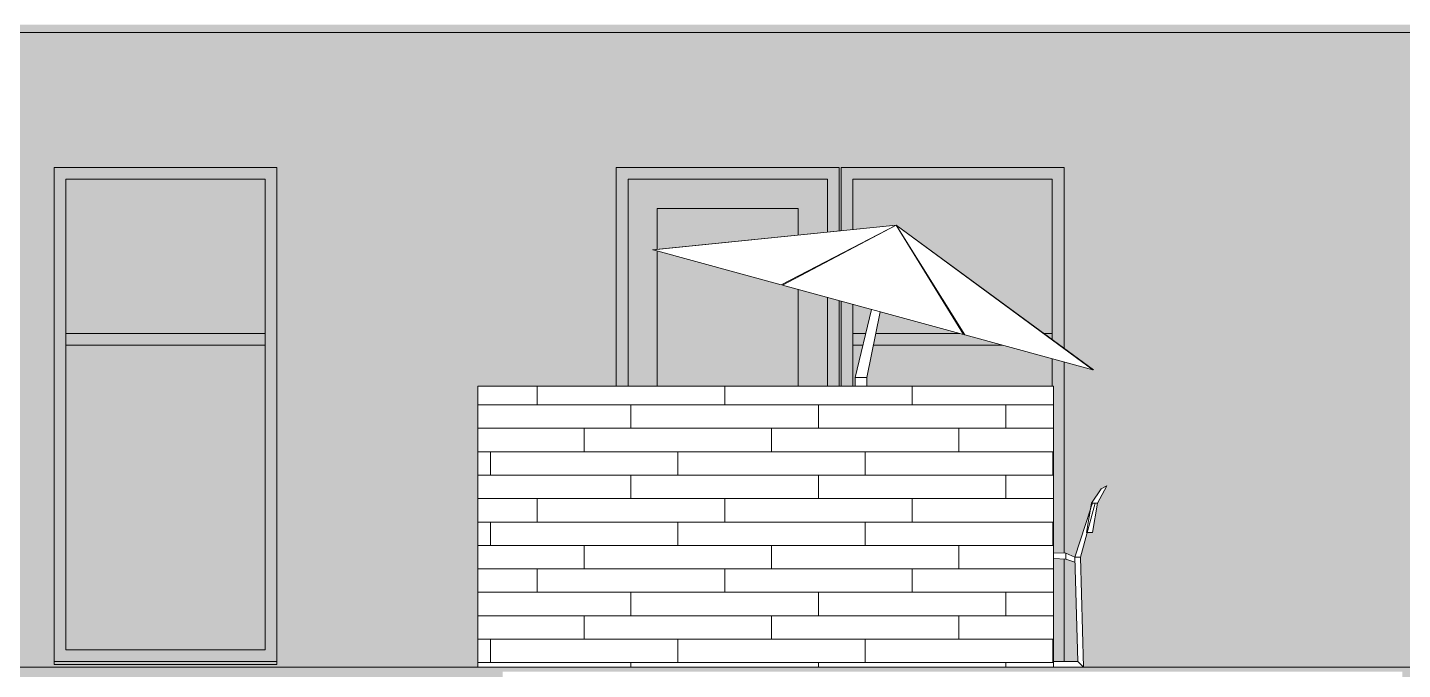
# Model space of a CAD drawing. Header units: inches. Extents: x 1814 to 6957, y -360 to 681.
# Drawn here: x 6296.7 to 6531.4, y -0.4 to 109.2 of the extents above; entities that cross this region are included whole.
import ezdxf

# ---------------------------------------------------------------- set-up
doc = ezdxf.new("R2010")
doc.units = ezdxf.units.IN
doc.header["$MEASUREMENT"] = 0
doc.linetypes.add('Aligning Line 1_8_', pattern=[0.25, 0.125, -0.125])
doc.linetypes.add('Grid Line 1_2_', pattern=[0.875, 0.5, -0.125, 0.125, -0.125])
for name, color, linetype, lineweight in [('0-7', 50, 'Continuous', 5), ('A-CLNG', 13, 'Continuous', 13), ('A-CLNG-3', 13, 'Continuous', 5), ('A-FLOR-LEVL-1', 51, 'Grid Line 1_2_', 9), ('A-GLAZ', 151, 'Continuous', 13), ('A-WALL', 113, 'Continuous', 13), ('A-WALL-PATT-2', 251, 'Continuous', 9), ('G-ANNO-SYMB', 111, 'Aligning Line 1_8_', 9), ('G-ANNO-SYMB-2', 147, 'Aligning Line 1_8_', 9), ('G-IMPT', 8, 'Continuous', 9), ('L-SITE', 91, 'Continuous', 9)]:
    doc.layers.add(name, color=color, linetype=linetype, lineweight=lineweight)
pattern_1 = [(0, (6375.676, 0.8), (0, 4), []), (90, (6375.676, 0.8), (-8, 8), [4, -28]), (90, (6391.676, 4.8), (-8, 8), [4, -28])]

# ---------------------------------------------------------------- blocks, each defined once
blk = doc.blocks.new('CTR - 2nd Phase_rvt-2-SECTION _ CENTER LOOKING EAST')
at = {"layer": 'A-FLOR-LEVL-1'}
blk.add_line((-4168.71, 0), (-1814.21, 0), dxfattribs=at)
blk = doc.blocks.new('CTR - 1st Phase - Common Walls_rvt-2-SECTION _ CENTER LOOKING EAST')
at = {"layer": 'A-FLOR-LEVL-1'}
blk.add_line((-4168.71, 0), (-1814.21, 0), dxfattribs=at)
at = {"layer": 'G-ANNO-SYMB-2'}
blk.add_line((-1910.94, 0), (-4072.05, 0), dxfattribs=at)
blk = doc.blocks.new('CTR - 1st Phase -Stairs _ Elevators_rvt-2-SECTION _ CENTER LOOKING EAST')
at = {"layer": 'A-FLOR-LEVL-1'}
blk.add_line((-4168.71, 0), (-1814.21, 0), dxfattribs=at)
blk = doc.blocks.new('Outdoor Table01 - 02ZUTB01_dwg-V63-SECTION _ CENTER LOOKING EAST')
at = {"layer": 'G-IMPT'}
for p, q in [((-2301.97, 75.5), (-2343.54, 71.29)), ((-2301.97, 75.5), (-2343.54, 71.29)), ((-2301.97, 75.5), (-2343.43, 71.26)), ((-2301.97, 75.5), (-2321.6, 65.31)), ((-2321.35, 65.24), (-2301.97, 75.5)), ((-2301.97, 75.5), (-2290.48, 56.82)), ((-2301.97, 75.5), (-2268.29, 50.77)), ((-2301.97, 75.5), (-2268.29, 50.77)), ((-2301.97, 75.5), (-2290.22, 56.75)), ((-2301.97, 75.5), (-2268.39, 50.8)), ((-2343.43, 71.26), (-2321.6, 65.31)), ((-2321.35, 65.24), (-2290.48, 56.82)), ((-2308.97, 49.5), (-2306.18, 61.1)), ((-2306.97, 49.5), (-2304.72, 60.7)), ((-2290.22, 56.75), (-2268.39, 50.8)), ((-2308.97, 48), (-2308.97, 49.5)), ((-2308.97, 49.5), (-2306.97, 49.5)), ((-2306.97, 48), (-2306.97, 49.5)), ((-2265.98, 31), (-2267.6, 28)), ((-2266.98, 30.5), (-2265.98, 31)), ((-2266.98, 30.5), (-2268.6, 28)), ((-2271.47, 18.83), (-2268.74, 27.15)), ((-2270.47, 18.83), (-2267.97, 28)), ((-2268.6, 28), (-2269.47, 23)), ((-2268.72, 27.21), (-2268.47, 28)), ((-2268.47, 28), (-2268.6, 28)), ((-2268.47, 28), (-2267.97, 28)), ((-2267.6, 28), (-2268.47, 23)), ((-2267.6, 28), (-2267.97, 28)), ((-2269.41, 23), (-2269.47, 23)), ((-2268.47, 23), (-2269.33, 23)), ((-2275.12, 19.57), (-2272.97, 19.48)), ((-2272.97, 19.48), (-2271.47, 18.83)), ((-2272.97, 18.48), (-2272.97, 19.48)), ((-2270.97, 1), (-2271.47, 18.83)), ((-2270.47, 18.83), (-2271.47, 18.83)), ((-2269.97, 0), (-2270.47, 18.83)), ((-2272.97, 18.48), (-2275.12, 18.57)), ((-2271.44, 17.98), (-2272.97, 18.48)), ((-2275.12, 1), (-2270.97, 1)), ((-2270.97, 1), (-2269.97, 0)), ((-2275.12, 0), (-2269.97, 0))]:
    blk.add_line(p, q, dxfattribs=at)
blk = doc.blocks.new('Outdoor Table01 - Outdoor Table01-V64-SECTION _ CENTER LOOKING EAST')
blk.add_blockref('Outdoor Table01 - 02ZUTB01_dwg-V63-SECTION _ CENTER LOOKING EAST', (0, 0))
blk = doc.blocks.new('_THE_ WINDOW _ DOOR - Door - 1st Floor-V71-SECTION _ CENTER LOOKING EAST')
at = {"layer": 'A-GLAZ'}
h = blk.add_hatch(color=256, dxfattribs=at)
h.paths.add_polyline_path([(-2347.74, 48), (-2347.74, 83.37), (-2313.71, 83.37), (-2313.71, 74.3), (-2311.71, 74.5), (-2311.71, 85.37), (-2349.74, 85.37), (-2349.74, 48), (-2348.6, 48)], flags=0)
h.paths.add_polyline_path([(-2313.71, 48), (-2311.71, 48), (-2311.71, 62.61), (-2313.71, 63.16), (-2313.71, 56.82)], flags=0)
h.paths.add_polyline_path([(-2313.71, 69.28), (-2311.71, 70.34), (-2311.71, 70.44), (-2313.71, 69.4)], flags=0)
h = blk.add_hatch(color=256, dxfattribs=at)
h.paths.add_polyline_path([(-2342.74, 48), (-2342.74, 71.07), (-2343.43, 71.26), (-2342.74, 71.33), (-2342.74, 78.37), (-2318.71, 78.37), (-2318.71, 73.79), (-2313.71, 74.3), (-2313.71, 83.37), (-2347.74, 83.37), (-2347.74, 48), (-2345.39, 48)], flags=0)
h.paths.add_polyline_path([(-2316.06, 48), (-2313.71, 48), (-2313.71, 63.16), (-2318.71, 64.52), (-2318.71, 48), (-2316.15, 48)], flags=0)
h.paths.add_polyline_path([(-2318.71, 66.63), (-2313.71, 69.28), (-2313.71, 69.4), (-2318.71, 66.81)], flags=0)
h = blk.add_hatch(color=256, dxfattribs=at)
h.paths.add_polyline_path([(-2318.71, 48), (-2318.71, 64.52), (-2321.35, 65.24), (-2318.71, 66.63), (-2318.71, 66.81), (-2321.6, 65.31), (-2342.74, 71.07), (-2342.74, 48), (-2321.35, 48)], flags=0)
h.paths.add_polyline_path([(-2342.74, 71.33), (-2318.71, 73.79), (-2318.71, 78.37), (-2342.74, 78.37), (-2342.74, 75.5)], flags=0)
for p, q in [((-2311.71, 85.37), (-2349.74, 85.37)), ((-2349.74, 85.37), (-2349.74, 48)), ((-2311.71, 74.5), (-2311.71, 85.37)), ((-2347.74, 48), (-2347.74, 83.37)), ((-2347.74, 83.37), (-2313.71, 83.37)), ((-2313.71, 83.37), (-2313.71, 74.3)), ((-2342.74, 71.33), (-2342.74, 78.37)), ((-2342.74, 78.37), (-2318.71, 78.37)), ((-2318.71, 78.37), (-2318.71, 73.79)), ((-2342.74, 48), (-2342.74, 71.07)), ((-2311.71, 70.34), (-2311.71, 70.44)), ((-2313.71, 69.4), (-2313.71, 69.28)), ((-2318.71, 66.81), (-2318.71, 66.63)), ((-2318.71, 64.52), (-2318.71, 48)), ((-2313.71, 63.16), (-2313.71, 48)), ((-2311.71, 48), (-2311.71, 62.61))]:
    blk.add_line(p, q, dxfattribs=at)
blk = doc.blocks.new('_THE_ WINDOW _ DOOR - Window - 1st Floor-V72-SECTION _ CENTER LOOKING EAST')
at = {"layer": 'A-GLAZ'}
h = blk.add_hatch(color=256, dxfattribs=at)
h.paths.add_polyline_path([(-2275.12, 1), (-2273.31, 1), (-2273.31, 18.49), (-2275.12, 18.57), (-2275.12, 2.81)], flags=0)
h.paths.add_polyline_path([(-2273.31, 19.49), (-2273.31, 52.14), (-2275.31, 52.68), (-2275.31, 48), (-2275.12, 48), (-2275.12, 19.57), (-2273.76, 19.51)], flags=0)
h.paths.add_polyline_path([(-2309.34, 48), (-2309.34, 61.96), (-2311.34, 62.51), (-2311.34, 48), (-2310.2, 48)], flags=0)
h.paths.add_polyline_path([(-2273.31, 54.42), (-2273.31, 85.37), (-2311.34, 85.37), (-2311.34, 74.54), (-2309.34, 74.75), (-2309.34, 83.37), (-2275.31, 83.37), (-2275.31, 55.89), (-2274.63, 55.39)], flags=0)
h.paths.add_polyline_path([(-2311.34, 70.54), (-2309.34, 71.6), (-2309.34, 71.67), (-2311.34, 70.64)], flags=0)
h = blk.add_hatch(color=256, dxfattribs=at)
h.paths.add_polyline_path([(-2308.97, 48), (-2308.97, 49.5), (-2307.65, 55), (-2309.34, 55), (-2309.34, 48)], flags=0)
h.paths.add_polyline_path([(-2282.38, 48), (-2275.31, 48), (-2275.31, 52.68), (-2283.81, 55), (-2305.87, 55), (-2306.97, 49.5), (-2306.97, 48), (-2284.74, 48)], flags=0)
h.paths.add_polyline_path([(-2276.82, 57), (-2275.31, 57), (-2275.31, 83.37), (-2309.34, 83.37), (-2309.34, 74.75), (-2301.97, 75.5), (-2282.38, 61.09)], flags=0)
h.paths.add_polyline_path([(-2290.38, 57), (-2301.35, 74.5), (-2290.59, 57), (-2290.48, 57)], flags=0)
h.paths.add_polyline_path([(-2309.34, 57), (-2307.17, 57), (-2306.18, 61.1), (-2309.34, 61.96)], flags=0)
h.paths.add_polyline_path([(-2305.47, 57), (-2291.14, 57), (-2304.72, 60.7)], flags=0)
h.paths.add_polyline_path([(-2309.34, 71.6), (-2303.89, 74.5), (-2309.34, 71.67)], flags=0)
h = blk.add_hatch(color=256, dxfattribs=at)
h.paths.add_polyline_path([(-2309.34, 55), (-2307.65, 55), (-2307.17, 57), (-2309.34, 57), (-2309.34, 56.82)], flags=0)
h.paths.add_polyline_path([(-2283.81, 55), (-2290.22, 56.75), (-2289.13, 55)], flags=0)
h.paths.add_polyline_path([(-2289.13, 55), (-2290.38, 57), (-2290.59, 57), (-2290.48, 56.82), (-2291.14, 57), (-2305.47, 57), (-2305.87, 55), (-2290.48, 55)], flags=0)
h.paths.add_polyline_path([(-2275.31, 55.89), (-2275.31, 57), (-2276.82, 57)], flags=0)
for p, q in [((-2311.34, 85.37), (-2311.34, 74.54)), ((-2273.31, 85.37), (-2311.34, 85.37)), ((-2273.31, 54.42), (-2273.31, 85.37)), ((-2309.34, 83.37), (-2275.31, 83.37)), ((-2309.34, 74.75), (-2309.34, 83.37)), ((-2275.31, 83.37), (-2275.31, 55.89)), ((-2311.34, 70.64), (-2311.34, 70.54)), ((-2309.34, 71.6), (-2309.34, 71.67)), ((-2311.34, 62.51), (-2311.34, 48)), ((-2309.34, 48), (-2309.34, 61.96)), ((-2307.17, 57), (-2309.34, 57)), ((-2309.34, 57), (-2309.34, 55)), ((-2291.14, 57), (-2305.47, 57)), ((-2290.38, 57), (-2290.59, 57)), ((-2275.31, 57), (-2276.82, 57)), ((-2275.31, 55.89), (-2275.31, 57)), ((-2309.34, 55), (-2307.65, 55)), ((-2305.87, 55), (-2283.81, 55)), ((-2275.31, 52.68), (-2275.31, 48)), ((-2273.31, 19.49), (-2273.31, 52.14)), ((-2273.31, 1), (-2273.31, 18.49))]:
    blk.add_line(p, q, dxfattribs=at)
blk = doc.blocks.new('_THE_ WINDOW _ DOOR - Window - 1st Floor-V73-SECTION _ CENTER LOOKING EAST')
at = {"layer": 'A-GLAZ'}
h = blk.add_hatch(color=256, dxfattribs=at)
h.paths.add_polyline_path([(-2147.32, 1), (-2138.91, 1), (-2138.91, 85.37), (-2176.94, 85.37), (-2176.94, 1), (-2174.94, 1)], flags=0)
h.paths.add_polyline_path([(-2174.94, 3), (-2174.94, 83.37), (-2140.91, 83.37), (-2140.91, 3), (-2158.42, 3)], flags=0)
h = blk.add_hatch(color=256, dxfattribs=at)
h.paths.add_polyline_path([(-2174.94, 3), (-2140.91, 3), (-2140.91, 55), (-2174.94, 55), (-2174.94, 6.17)], flags=0)
h.paths.add_polyline_path([(-2140.91, 57), (-2140.91, 83.37), (-2174.94, 83.37), (-2174.94, 57), (-2167.29, 57)], flags=0)
for points in [[(-2169.29, 55), (-2140.91, 55), (-2140.91, 57), (-2174.94, 57), (-2174.94, 55)], [(-2138.91, 0.5), (-2138.91, 1), (-2176.94, 1), (-2176.94, 0.5), (-2140.91, 0.5)]]:
    blk.add_hatch(color=256, dxfattribs=at).paths.add_polyline_path(points, flags=0)
for p, q in [((-2176.94, 85.37), (-2176.94, 1)), ((-2138.91, 85.37), (-2176.94, 85.37)), ((-2138.91, 1), (-2138.91, 85.37)), ((-2174.94, 83.37), (-2140.91, 83.37)), ((-2174.94, 3), (-2174.94, 83.37)), ((-2140.91, 83.37), (-2140.91, 3)), ((-2140.91, 57), (-2174.94, 57)), ((-2174.94, 57), (-2174.94, 55)), ((-2140.91, 55), (-2140.91, 57)), ((-2174.94, 55), (-2140.91, 55)), ((-2140.91, 3), (-2174.94, 3)), ((-2176.94, 1), (-2138.91, 1)), ((-2176.94, 1), (-2176.94, 0.5)), ((-2176.94, 0.5), (-2138.91, 0.5)), ((-2138.91, 0.5), (-2138.91, 1))]:
    blk.add_line(p, q, dxfattribs=at)

msp = doc.modelspace()

# ---------------------------------------------------------------- hatches: boundary and pattern name
at = {"layer": 'A-CLNG-3'}
msp.add_hatch(color=256, dxfattribs=at).paths.add_polyline_path([(6093.1, 108.37), (6678.75, 108.37), (6678.75, 109.75), (5346.88, 109.75), (5346.88, 108.37), (6025.57, 108.37)], flags=0)
at = {"layer": 'A-WALL-PATT-2'}
h = msp.add_hatch(dxfattribs=at)
h.set_pattern_fill('FP_81', color=256, style=0, pattern_type=2)
h.set_pattern_definition([(0, (5342.314, 0.8), (0, 4), []), (90, (5342.314, 0.8), (-8, 8), [4, -28]), (90, (5358.314, 4.8), (-8, 8), [4, -28])])
h.paths.add_polyline_path([(6377.8, -4.28), (6377.8, -0.75), (6531.4, -0.75), (6531.4, -4.28), (6649.1, -4.25), (6649.1, 108.37), (5346.88, 108.37), (5346.88, 108.75), (5346.63, 108.75), (5346.63, 71.62), (5347.1, 71.62), (5347.1, 101.37), (5798.85, 101.37), (5798.85, 0), (5797.31, -0.02), (5797.31, -4.28), (5821, -4.25), (5821, -0.75), (5974.6, -0.75), (5974.6, -4.28), (6109, -4.25), (6109, -0.75), (6262.6, -0.75), (6262.6, -4.28), (6363.24, -4.28)], flags=0)
h.paths.add_polyline_path([(5904.64, 0), (5816.75, 0), (5816.75, 48), (5878.79, 48), (5878.79, 85.37), (5916.81, 85.37), (5916.81, 75.07), (5917.19, 75.11), (5917.19, 85.37), (5955.21, 85.37), (5955.21, 29.3), (5955.99, 30.5), (5956.99, 31), (5955.37, 28), (5955.21, 27.1), (5955.21, 0.5), (5952.99, 0.5), (5953, 0), (5935, 0), (5934.63, 0.5), (5925.61, 0.5), (5925.61, 0), (5925.5, 0.08), (5925.5, 0.08), (5924.95, 0.5), (5924.5, 0.5), (5924.49, 0.5), (5917.19, 0.5), (5917.19, 5.5), (5916.81, 5.5), (5916.81, 0.5), (5915, 0.5), (5915, 0), (5905, 0)], flags=0)
h.paths.add_polyline_path([(6429.46, 0), (6373.55, 0), (6373.55, 48), (6397.19, 48), (6397.19, 85.37), (6435.21, 85.37), (6435.21, 74.5), (6435.59, 74.54), (6435.59, 85.37), (6473.61, 85.37), (6473.61, 54.42), (6478.53, 50.8), (6473.61, 52.14), (6473.61, 19.49), (6473.96, 19.48), (6475.46, 18.83), (6478.18, 27.15), (6478.33, 28), (6479.94, 30.5), (6480.94, 31), (6479.33, 28), (6478.46, 23), (6477.6, 23), (6476.46, 18.83), (6476.96, 0), (6429.96, 0)], flags=0)
h.paths.add_polyline_path([(6105.96, 0), (6104.75, 0), (6104.75, 48), (6109.19, 48), (6109.19, 85.37), (6147.21, 85.37), (6147.21, 48), (6147.59, 48), (6147.59, 85.37), (6185.61, 85.37), (6185.61, 48), (6203, 48), (6203, 0), (6109, 0)], flags=0)
h.paths.add_polyline_path([(6606.01, 0.5), (6569.99, 0.5), (6569.99, 85.37), (6608.01, 85.37), (6608.01, 0.5)], flags=0)
h.paths.add_polyline_path([(6339.21, 0.5), (6301.19, 0.5), (6301.19, 85.37), (6339.21, 85.37), (6339.21, 1)], flags=0)
h.paths.add_polyline_path([(6475.46, 1), (6475.96, 1), (6475.46, 17.99), (6473.96, 18.48), (6473.61, 18.48), (6473.61, 1), (6474.18, 1)], flags=0)
h.paths.add_polyline_path([(6059.33, 4), (6036.01, 4), (6036.01, 34), (6066.01, 34), (6066.01, 4)], flags=0)
h.paths.add_polyline_path([(6028.01, 4), (5998.01, 4), (5998.01, 34), (6028.01, 34), (6028.01, 5.69)], flags=0)
h.paths.add_polyline_path([(5917.03, 6.5), (5916.81, 6.66), (5916.84, 6.5)], flags=0)
h.paths.add_polyline_path([(5917.19, 7.41), (5917.19, 17.07), (5916.81, 17.07), (5916.84, 7.67), (5917.07, 7.5)], flags=0)
h.paths.add_polyline_path([(5916.81, 19), (5917.19, 19), (5917.19, 23), (5916.81, 23), (5916.81, 22.69)], flags=0)
h.paths.add_polyline_path([(5916.81, 31), (5917.19, 31), (5917.19, 55.44), (5916.81, 53.56), (5916.81, 34.15)], flags=0)
h.paths.add_polyline_path([(6435.21, 48), (6435.59, 48), (6435.59, 62.51), (6435.21, 62.61), (6435.21, 56.82)], flags=0)
h.paths.add_polyline_path([(6435.21, 70.34), (6435.59, 70.54), (6435.59, 70.64), (6435.21, 70.44)], flags=0)
h = msp.add_hatch(dxfattribs=at)
h.set_pattern_fill('FP_93', color=256, style=0, pattern_type=2)
h.set_pattern_definition(pattern_1)
h.paths.add_polyline_path([(6377.8, 0), (6377.8, 48), (6373.55, 48), (6373.55, 0)], flags=0)
h = msp.add_hatch(dxfattribs=at)
h.set_pattern_fill('FP_93', color=256, style=0, pattern_type=2)
h.set_pattern_definition(pattern_1)
h.paths.add_polyline_path([(6464.54, 0), (6471.8, 0), (6471.8, 48), (6377.8, 48), (6377.8, 0), (6447.66, 0)], flags=0)

# ---------------------------------------------------------------- linework, layer by layer
at = {"layer": 'A-CLNG'}
msp.add_line((6678.75, 108.37), (5346.88, 108.37), dxfattribs=at)
at = {"layer": 'A-FLOR-LEVL-1'}
msp.add_line((4578.96, 0), (6931.97, 0), dxfattribs=at)
at = {"layer": 'A-WALL'}
for p, q in [((6373.55, 0), (6373.55, 48)), ((6471.8, 48), (6373.55, 48)), ((6471.8, 0), (6471.8, 48)), ((6301.19, 0.5), (6301.19, 1)), ((6339.21, 0.5), (6301.19, 0.5)), ((6339.21, 1), (6339.21, 0.5)), ((6373.55, 0), (6471.8, 0))]:
    msp.add_line(p, q, dxfattribs=at)
at = {"layer": 'G-ANNO-SYMB'}
msp.add_line((6835.98, 0), (4674.88, 0), dxfattribs=at)

# ---------------------------------------------------------------- block references
at = {"layer": '0-7'}
for name in ['CTR - 2nd Phase_rvt-2-SECTION _ CENTER LOOKING EAST', 'CTR - 1st Phase - Common Walls_rvt-2-SECTION _ CENTER LOOKING EAST', 'CTR - 1st Phase -Stairs _ Elevators_rvt-2-SECTION _ CENTER LOOKING EAST']:
    msp.add_blockref(name, (8746.92, 0), dxfattribs=at)
at = {"layer": 'A-GLAZ'}
for name, p in [('_THE_ WINDOW _ DOOR - Window - 1st Floor-V73-SECTION _ CENTER LOOKING EAST', (8478.12, 0)), ('_THE_ WINDOW _ DOOR - Door - 1st Floor-V71-SECTION _ CENTER LOOKING EAST', (8746.92, 0)), ('_THE_ WINDOW _ DOOR - Window - 1st Floor-V72-SECTION _ CENTER LOOKING EAST', (8746.92, 0))]:
    msp.add_blockref(name, p, dxfattribs=at)
at = {"layer": 'L-SITE'}
msp.add_blockref('Outdoor Table01 - Outdoor Table01-V64-SECTION _ CENTER LOOKING EAST', (8746.92, 0), dxfattribs=at)

doc.saveas('drawing.dxf')
